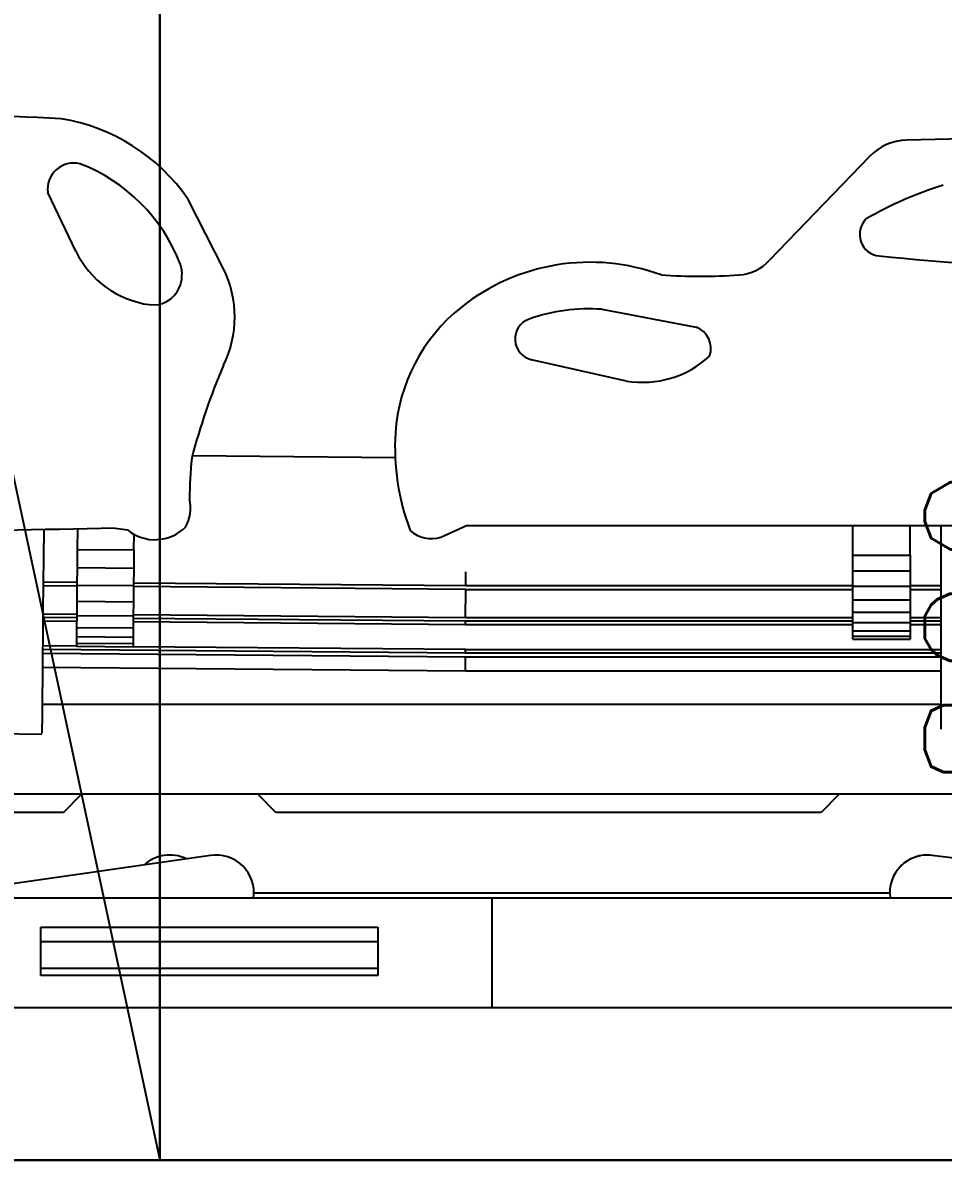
# Model space of a CAD drawing. Header units: millimetres. Extents: x 3552052 to 4144896, y -707811 to -630695.
# Drawn here: x 3652247 to 3652955, y -700186 to -699311 of the extents above; entities that cross this region are included whole.
import ezdxf

# ---------------------------------------------------------------- set-up
doc = ezdxf.new("R2010")
doc.units = ezdxf.units.MM
doc.header["$LTSCALE"] = 6
doc.header["$MEASUREMENT"] = 0
doc.layers.get('Defpoints').update_dxf_attribs({"linetype": 'CONTINUOUS', "lineweight": 0})
for name, color, linetype, lineweight in [('COL', 5, 'CONTINUOUS', 0), ('ELE-4M UPS P.SB', 3, 'CONTINUOUS', 0), ('EQP', 6, 'CONTINUOUS', 0), ('MEP_HVAC_RA_DUCT', 1, 'CONTINUOUS', 0)]:
    doc.layers.add(name, color=color, linetype=linetype, lineweight=lineweight)
doc.styles.add('ROMANS', font='romans.shx')
doc.dimstyles.new('AEPL1', dxfattribs={"dimtxt": 100, "dimasz": 75, "dimexe": 25, "dimexo": 50, "dimtad": 0, "dimdec": 0, "dimtxsty": 'ROMANS', "dimcen": 2.5, "dimclrd": 7, "dimclre": 7, "dimclrt": 7, "dimadec": 0, "dimazin": 0, "dimtfac": 1, "dimtdec": 0, "dimtmove": 0, "dimatfit": 3, "dimfxl": 1, "dimlwd": 0, "dimlwe": 0, "dimarcsym": 0})

# ---------------------------------------------------------------- blocks, each defined once
blk = doc.blocks.new('*D165')
at = {"layer": 'Defpoints', "color": 0, "transparency": 16777216}
for p in [(3652990.95, -699365.74), (3653090.1, -699365.74), (3653090.1, -700185.74)]:
    blk.add_point(p, dxfattribs=at)
at = {"layer": 'ELE-4M UPS P.SB', "color": 7, "lineweight": 0, "transparency": 16777216}
for p, q in [((3653040.1, -699365.74), (3652965.95, -699365.74)), ((3652990.95, -699440.74), (3652990.95, -699646.54)), ((3652990.95, -700110.74), (3652990.95, -699904.93)), ((3653040.1, -700185.74), (3652965.95, -700185.74))]:
    blk.add_line(p, q, dxfattribs=at)
at = {"layer": 'ELE-4M UPS P.SB', "color": 7, "transparency": 16777216}
for points in [[(3652978.45, -699440.74), (3653003.45, -699440.74), (3652990.95, -699365.74)], [(3652978.45, -700110.74), (3653003.45, -700110.74), (3652990.95, -700185.74)]]:
    blk.add_solid(points, dxfattribs=at)
at = {"layer": 'ELE-4M UPS P.SB', "color": 7, "lineweight": -3, "transparency": 16777216, "insert": (3652990.95, -699775.74), "char_height": 100, "attachment_point": 5, "rotation": 90, "style": 'ROMANS'}
blk.add_mtext('820', dxfattribs=at)

msp = doc.modelspace()

# ---------------------------------------------------------------- linework, layer by layer
at = {"layer": 'COL', "color": 7, "lineweight": -3}
msp.add_line((3651602.24, -696685.74), (3652352.24, -700185.74), dxfattribs=at)
at = {"layer": 'COL', "color": 7, "lineweight": 30}
msp.add_lwpolyline([(3651602.24, -696685.74), (3652352.24, -696685.74), (3652352.24, -700185.74), (3651602.24, -700185.74)], close=True, dxfattribs=at)
at = {"layer": 'EQP', "lineweight": -3}
for p, q in [((3652898.39, -699413.56), (3652821.31, -699493.38)), ((3652287.69, -699486.37), (3652266, -699441.43)), ((3652401.17, -699500.09), (3652374.13, -699446.63)), ((3652692.37, -699531.15), (3652764.89, -699544.98)), ((3652711.33, -699586.34), (3652638.26, -699569.92)), ((3652533.37, -699645.29), (3652377.31, -699643.93)), ((3652262.92, -699700.76), (3652262.37, -699763.36)), ((3652288.9, -699700.16), (3652288.77, -699715.81)), ((3652317.87, -699699.49), (3652327.35, -699700.83)), ((3652568.41, -699706.45), (3652588.23, -699697.39)), ((3652588.23, -699697.39), (3653275.79, -699697.39)), ((3652885.56, -699720.18), (3652885.56, -699697.39)), ((3652929.56, -699720.18), (3652929.56, -699697.39)), ((3652953.56, -699760.21), (3652953.56, -699697.39)), ((3652332.34, -699716.19), (3652332.44, -699704.05)), ((3652288.77, -699715.81), (3652288.64, -699729.88)), ((3652288.77, -699715.81), (3652332.34, -699716.19)), ((3652332.34, -699716.19), (3652332.21, -699730.26)), ((3652885.56, -699720.18), (3652929.56, -699720.18)), ((3652885.56, -699732.38), (3652885.56, -699720.18)), ((3652929.56, -699720.18), (3652929.56, -699732.38)), ((3652288.64, -699729.88), (3652288.52, -699743.32)), ((3652288.64, -699729.88), (3652332.21, -699730.26)), ((3652332.21, -699730.26), (3652332.1, -699743.7)), ((3652885.56, -699732.38), (3652929.56, -699732.38)), ((3652885.56, -699744.02), (3652885.56, -699732.38)), ((3652929.56, -699732.38), (3652929.56, -699744.02)), ((3652288.52, -699744.06), (3652262.54, -699743.83)), ((3652288.54, -699741.34), (3652262.57, -699741.11)), ((3652288.52, -699743.32), (3652288.42, -699755.7)), ((3652288.52, -699743.32), (3652332.1, -699743.7)), ((3652332.1, -699743.7), (3652331.99, -699756.08)), ((3652587.63, -699746.67), (3652332.09, -699744.44)), ((3652587.64, -699743.95), (3652332.11, -699741.72)), ((3652885.56, -699743.95), (3652587.64, -699743.95)), ((3652885.56, -699744.02), (3652929.56, -699744.02)), ((3652885.56, -699754.75), (3652885.56, -699744.02)), ((3652953.56, -699743.95), (3652929.56, -699743.95)), ((3652929.56, -699744.02), (3652929.56, -699754.75)), ((3652587.54, -699768.46), (3652587.63, -699746.67)), ((3652587.63, -699746.67), (3652885.56, -699746.67)), ((3652885.56, -699754.75), (3652929.56, -699754.75)), ((3652885.56, -699764.24), (3652885.56, -699754.75)), ((3652929.56, -699746.67), (3652953.56, -699746.67)), ((3652929.56, -699754.75), (3652929.56, -699764.24)), ((3652262.37, -699763.36), (3652262.27, -699775.23)), ((3652288.42, -699755.7), (3652288.32, -699766.65)), ((3652288.42, -699755.7), (3652331.99, -699756.08)), ((3652331.99, -699756.08), (3652331.89, -699767.03)), ((3652953.56, -699772.07), (3652953.56, -699760.21)), ((3652288.28, -699771.29), (3652262.31, -699771.06)), ((3652288.3, -699768.57), (3652262.33, -699768.34)), ((3652288.33, -699765.84), (3652262.35, -699765.62)), ((3652288.32, -699766.65), (3652288.24, -699775.83)), ((3652288.32, -699766.65), (3652331.89, -699767.03)), ((3652331.89, -699767.03), (3652331.81, -699776.21)), ((3652587.51, -699773.9), (3652331.85, -699771.67)), ((3652587.52, -699771.18), (3652331.87, -699768.95)), ((3652587.54, -699768.46), (3652331.9, -699766.22)), ((3652587.51, -699773.9), (3652587.52, -699771.18)), ((3652885.56, -699771.18), (3652587.52, -699771.18)), ((3652885.56, -699768.46), (3652587.54, -699768.46)), ((3652885.56, -699764.24), (3652929.56, -699764.24)), ((3652885.56, -699772.2), (3652885.56, -699764.24)), ((3652885.56, -699772.2), (3652929.56, -699772.2)), ((3652885.56, -699778.4), (3652885.56, -699772.2)), ((3652929.56, -699764.24), (3652929.56, -699772.2)), ((3652953.56, -699768.46), (3652929.56, -699768.46)), ((3652953.56, -699771.18), (3652929.56, -699771.18)), ((3652929.56, -699772.2), (3652929.56, -699778.4)), ((3652953.56, -699834.35), (3652953.56, -699772.07)), ((3652262.27, -699775.23), (3652261.73, -699837.5)), ((3652288.24, -699775.83), (3652288.18, -699782.98)), ((3652288.24, -699775.83), (3652331.81, -699776.21)), ((3652331.81, -699776.21), (3652331.75, -699783.36)), ((3652885.56, -699773.9), (3652587.51, -699773.9)), ((3652885.56, -699778.4), (3652929.56, -699778.4)), ((3652885.56, -699782.63), (3652885.56, -699778.4)), ((3652953.56, -699773.9), (3652929.56, -699773.9)), ((3652929.56, -699778.4), (3652929.56, -699782.63)), ((3652288.14, -699787.87), (3652288.11, -699790.35)), ((3652288.18, -699782.98), (3652288.14, -699787.87)), ((3652288.14, -699787.87), (3652331.71, -699788.25)), ((3652288.18, -699782.98), (3652331.75, -699783.36)), ((3652331.71, -699788.25), (3652331.68, -699790.73)), ((3652331.75, -699783.36), (3652331.71, -699788.25)), ((3652885.56, -699782.63), (3652929.56, -699782.63)), ((3652885.56, -699784.79), (3652885.56, -699782.63)), ((3652885.56, -699784.79), (3652929.56, -699784.79)), ((3652929.56, -699782.63), (3652929.56, -699784.79)), ((3652262.09, -699795.57), (3652587.41, -699798.41)), ((3652587.42, -699795.69), (3652262.12, -699792.85)), ((3652288.11, -699790.35), (3652262.14, -699790.13)), ((3652288.11, -699790.35), (3652331.68, -699790.73)), ((3652587.43, -699792.97), (3652331.68, -699790.73)), ((3652587.36, -699809.3), (3652587.41, -699798.41)), ((3652587.41, -699798.41), (3652953.56, -699798.41)), ((3652587.42, -699795.69), (3652587.43, -699792.97)), ((3652953.56, -699795.69), (3652587.42, -699795.69)), ((3652587.43, -699792.97), (3652953.56, -699792.97)), ((3652262, -699806.47), (3652587.36, -699809.3)), ((3652587.36, -699809.3), (3652953.56, -699809.3)), ((3652261.73, -699837.5), (3652261.66, -699844.69)), ((3652261.75, -699834.9), (3652953.56, -699834.9)), ((3652953.56, -699841.54), (3652953.56, -699834.35)), ((3652953.56, -699852), (3652953.56, -699841.54)), ((3652261.66, -699844.69), (3652261.57, -699855.16)), ((3652185.26, -699857.22), (3652261.55, -699857.89)), ((3652261.57, -699855.16), (3652261.55, -699857.19)), ((3652953.56, -699854.04), (3652953.56, -699852)), ((3653423.4, -699904.26), (3651954.46, -699904.26)), ((3652292.11, -699904.26), (3652278.13, -699918.23)), ((3652441.62, -699918.23), (3652427.64, -699904.26)), ((3652875.04, -699904.26), (3652861.06, -699918.23)), ((3652278.13, -699918.23), (3652045.43, -699918.23)), ((3652861.06, -699918.23), (3652441.62, -699918.23)), ((3652391.22, -699951.32), (3652163.1, -699983.95)), ((3653276.45, -699994.25), (3652946.55, -699951.22)), ((3652424.42, -699979.93), (3652913.86, -699979.93)), ((3652137.45, -699983.95), (3652607.91, -699983.95)), ((3652607.91, -699983.95), (3653055.31, -699983.95)), ((3652607.91, -700068.49), (3652607.91, -699983.95)), ((3652260.73, -700017.38), (3652260.73, -700006.49)), ((3652260.73, -700006.49), (3652519.94, -700006.49)), ((3652519.94, -700006.49), (3652519.94, -700017.38)), ((3652260.73, -700038.06), (3652260.73, -700017.38)), ((3652260.73, -700017.38), (3652519.94, -700017.38)), ((3652519.94, -700017.38), (3652519.94, -700038.06)), ((3652260.73, -700043.5), (3652260.73, -700038.06)), ((3652260.73, -700038.06), (3652519.94, -700038.06)), ((3652519.94, -700043.5), (3652260.73, -700043.5)), ((3652519.94, -700038.06), (3652519.94, -700043.5)), ((3652607.91, -700068.49), (3652137.45, -700068.49)), ((3653006.29, -700068.49), (3652607.91, -700068.49))]:
    msp.add_line(p, q, dxfattribs=at)
for centre, radius, start, end in [((3652148.42, -701670.7), 2289.66, 86.79549, 94.13811), ((3652252.88, -699529.71), 146.98, 34.41871, 80.78739), ((3652927.92, -699442.07), 41.04, 91.50634, 136), ((3653102.11, -706066.01), 6667.28, 88.485439, 91.506343), ((3652286.18, -699438.98), 20.33, 77.03449, 186.93398), ((3652242.1, -699545.24), 135.14, 21.09706, 68.90294), ((3653038.17, -699706.31), 283.06, 107.07711, 120.19364), ((3652907.33, -699473.6), 16.6, 133.9408, 264.41803), ((3652354.04, -699454.68), 73.54, 205.53265, 262.46735), ((3653249.8, -695969.43), 3537.47, 264.41803, 269.31834), ((3652343.51, -699504.37), 25.86, 336.67935, 17.4846), ((3652327.98, -699537.12), 82.02, 333.1637, 26.8363), ((3652683.24, -699654.09), 159.11, 69.8405, 128.56144), ((3652795.61, -699470.21), 34.6, 273.925, 317.95843), ((3652768.03, -699068.13), 437.63, 266.075, 273.925), ((3652347.26, -699505.99), 21.78, 262.46735, 336.67935), ((3652668.06, -699635.05), 134.76, 128.56144, 176.23937), ((3652682.92, -699672.92), 142.08, 86.18818, 109.06621), ((3652641.83, -699554.03), 16.29, 109.06621, 257.33866), ((3652758.87, -699561.33), 17.43, 340.40607, 69.80485), ((3652723.64, -699511.07), 76.26, 260.71509, 312.6344), ((3652884.36, -699778.81), 524.74, 157.04359, 165.29017), ((3652710.29, -699637.82), 177.08, 176.23937, 201.00156), ((3652732.02, -699680.01), 356.87, 174.46166, 179.53834), ((3652345.66, -699683.95), 30.28, 330.83541, 13.0097), ((3653434.8, -751627.17), 51939.69, 91.232208, 91.610722), ((3652348.54, -699674.93), 33.47, 230.71322, 314.73192), ((3652561.12, -699683.77), 23.83, 227.33545, 287.83059), ((3652359.88, -699979.93), 28.95, 64.31804, 132.10258), ((3652395.71, -699979.93), 28.96, 351.98006, 98.92263), ((3652942.81, -699979.93), 28.95, 82.56884, 187.56884), ((3652942.81, -699979.93), 28.95, 116.26826, 123.80048), ((3652942.81, -699979.93), 28.95, 101.26826, 108.80048), ((3652942.81, -699979.93), 28.95, 86.26826, 93.80048), ((3652942.81, -699979.93), 28.95, 146.26826, 153.80048), ((3652942.81, -699979.93), 28.95, 131.26826, 138.80048), ((3652942.81, -699979.93), 28.95, 161.26826, 168.80048), ((3652942.81, -699979.93), 28.95, 176.26826, 180)]:
    msp.add_arc(centre, radius, start, end, dxfattribs=at)
msp.add_open_spline([(3652587.64, -699743.95), (3652587.64, -699743.95), (3652587.65, -699742.93), (3652587.67, -699738.75), (3652587.68, -699734.95), (3652587.69, -699733.05)], degree=3, dxfattribs=at)
at = {"layer": 'MEP_HVAC_RA_DUCT', "color": 7, "lineweight": 30}
msp.add_lwpolyline([(3657782.24, -700185.74), (3651602.24, -700185.74)], dxfattribs=at)

# ---------------------------------------------------------------- dimensions: what is measured, and where the dimension line sits
at = {"layer": 'ELE-4M UPS P.SB', "color": 0, "lineweight": -3}
dim = msp.add_linear_dim(base=(3652990.95, -699365.74), p1=(3653090.1, -700185.74), p2=(3653090.1, -699365.74), angle=90, dimstyle='AEPL1', dxfattribs=at)
dim.commit()
dim.dimension.update_dxf_attribs({"geometry": '*D165', "text_midpoint": (3652990.95, -699775.74)})

doc.saveas('drawing.dxf')
